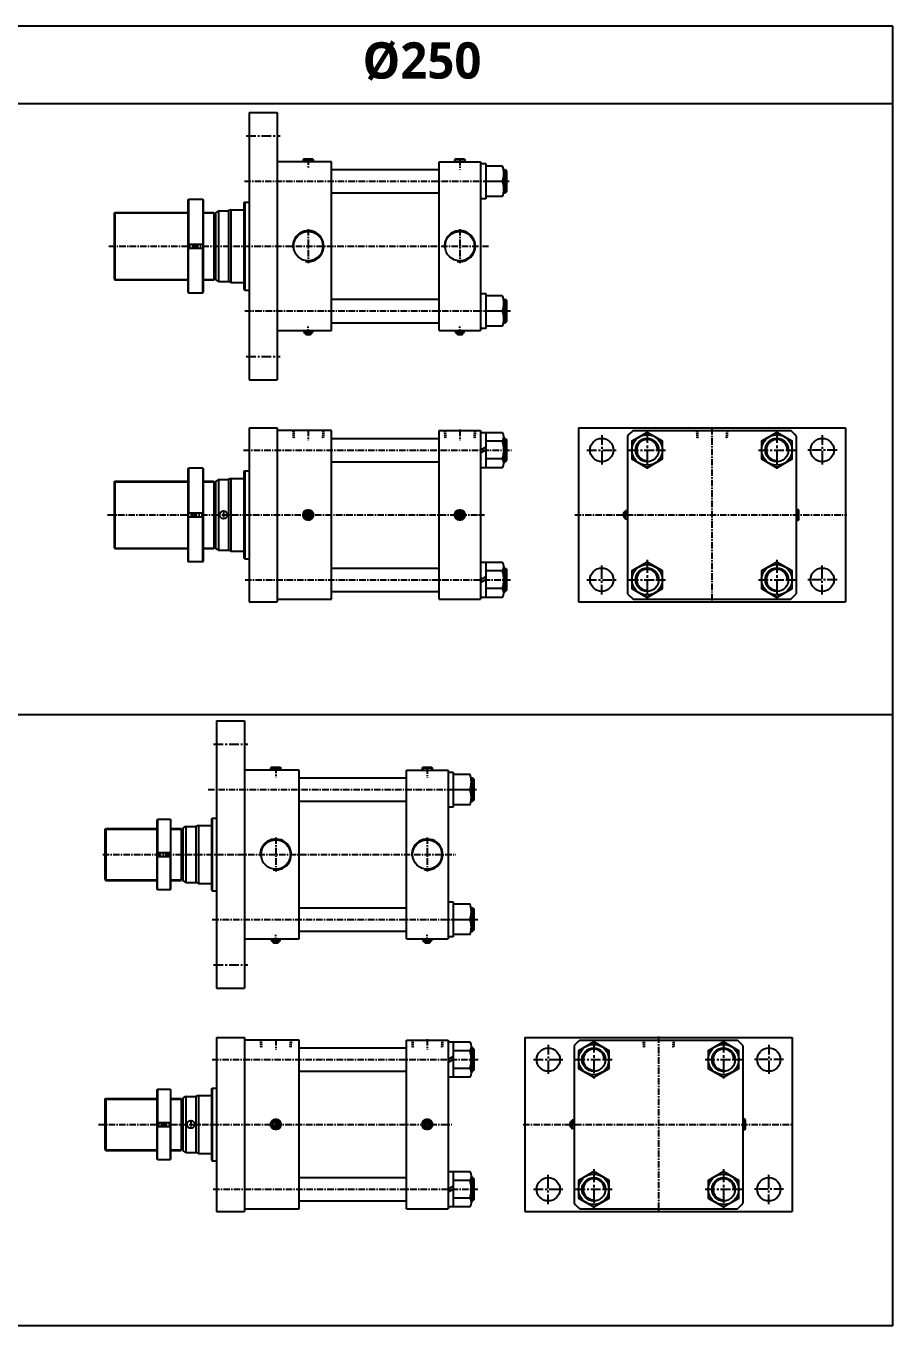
# Model space of a CAD drawing. Extents: x -819 to 8226, y -8942 to 4052.
# Drawn here: x 6555 to 8226, y 0 to 2506 of the extents above; entities that cross this region are included whole.
import ezdxf

# ---------------------------------------------------------------- set-up
doc = ezdxf.new("R2010")
doc.units = 0
doc.header["$LTSCALE"] = 10
doc.header["$MEASUREMENT"] = 0
for name, pattern in [('CENTER', [2, 1.25, -0.25, 0.25, -0.25]), ('CENTERX2', [4, 2.5, -0.5, 0.5, -0.5]), ('HIDDEN', [0.375, 0.25, -0.125])]:
    doc.linetypes.add(name, pattern=pattern)
doc.layers.get('0').update_dxf_attribs({"linetype": 'CONTINUOUS'})
doc.layers.get('DEFPOINTS').update_dxf_attribs({"linetype": 'CONTINUOUS'})
for name, color, linetype in [('CEN', 1, 'CENTERX2'), ('DIM', 2, 'CONTINUOUS'), ('ML', 7, 'CONTINUOUS')]:
    doc.layers.add(name, color=color, linetype=linetype)
doc.styles.add('문자', font='romans.shx')

msp = doc.modelspace()

# ---------------------------------------------------------------- linework, layer by layer
for p, q in [((8226, 2505.7), (0, 2505.7)), ((8226, 0), (8226, 2505.7)), ((8226, 2355.7), (0, 2355.7)), ((8226, 1177.9), (0, 1177.9)), ((8226, 0), (0, 0))]:
    msp.add_line(p, q)
at = {"layer": 'CEN', "color": 1, "linetype": 'CENTER', "ltscale": 1.5}
for p, q in [((6979.3, 2293.9), (7045.3, 2293.9)), ((6979.3, 1868.9), (7045.3, 1868.9)), ((7664.7, 1716.9), (7664.7, 1659.9)), ((8089.7, 1716.9), (8089.7, 1659.9)), ((7636.2, 1688.4), (7693.2, 1688.4)), ((7716.8, 1688.4), (7787.6, 1688.4)), ((7966.8, 1688.4), (8037.6, 1688.4)), ((8118.2, 1688.4), (8061.2, 1688.4)), ((7664.7, 1409.9), (7664.7, 1466.9)), ((8089.7, 1409.9), (8089.7, 1466.9)), ((7636.2, 1438.4), (7693.2, 1438.4)), ((7716.8, 1438.4), (7787.6, 1438.4)), ((7966.8, 1438.4), (8037.6, 1438.4)), ((8118.2, 1438.4), (8061.2, 1438.4)), ((6916.6, 1121.3), (6982.6, 1121.3)), ((6916.6, 696.3), (6982.6, 696.3)), ((7561.8, 542), (7561.8, 485)), ((7986.8, 542), (7986.8, 485)), ((7533.3, 513.5), (7590.3, 513.5)), ((7613.9, 513.5), (7684.8, 513.5)), ((7863.9, 513.5), (7934.8, 513.5)), ((8015.3, 513.5), (7958.3, 513.5)), ((7561.8, 235), (7561.8, 292)), ((7986.8, 235), (7986.8, 292)), ((7533.3, 263.5), (7590.3, 263.5)), ((7613.9, 263.5), (7684.8, 263.5)), ((7863.9, 263.5), (7934.8, 263.5)), ((8015.3, 263.5), (7958.3, 263.5))]:
    msp.add_line(p, q, dxfattribs=at)
at = {"layer": 'CEN', "color": 1, "linetype": 'CENTER', "ltscale": 2}
for p, q in [((7752.2, 1727), (7752.2, 1649.8)), ((8002.2, 1727), (8002.2, 1649.8)), ((7752.2, 1477), (7752.2, 1399.8)), ((8002.2, 1477), (8002.2, 1399.8)), ((7649.3, 552.1), (7649.3, 474.9)), ((7899.3, 552.1), (7899.3, 474.9)), ((7649.3, 302.1), (7649.3, 224.9)), ((7899.3, 302.1), (7899.3, 224.9))]:
    msp.add_line(p, q, dxfattribs=at)
at = {"layer": 'DEFPOINTS', "color": 0, "linetype": 'ByBlock'}
for p in [(6985.3, 1730.9), (6922.6, 556)]:
    msp.add_point(p, dxfattribs=at)
at = {"layer": 'DIM'}
for p, q in [((7481.3, 2226.6), (7476, 2226.6)), ((7481.3, 2186.1), (7476, 2186.1)), ((7481.3, 1976.6), (7476, 1976.6)), ((7481.3, 1936.1), (7476, 1936.1)), ((7481.3, 1708.6), (7476.3, 1708.6)), ((7441.3, 1694.2), (7431.3, 1688.4)), ((7441.3, 1688.4), (7431.3, 1682.6)), ((7481.3, 1668.1), (7476.3, 1668.1)), ((7481.3, 1458.6), (7476.3, 1458.6)), ((7441.3, 1444.2), (7431.3, 1438.4)), ((7441.3, 1438.4), (7431.3, 1432.6)), ((7481.3, 1418.1), (7476.3, 1418.1)), ((7418.6, 1054.1), (7413.3, 1054.1)), ((7418.6, 1013.6), (7413.3, 1013.6)), ((7418.6, 804.1), (7413.3, 804.1)), ((7418.6, 763.6), (7413.3, 763.6)), ((7418.6, 533.8), (7413.6, 533.8)), ((7378.6, 519.3), (7368.6, 513.5)), ((7378.6, 513.5), (7368.6, 507.7)), ((7418.6, 493.3), (7413.6, 493.3)), ((7418.6, 283.8), (7413.6, 283.8)), ((7378.6, 269.3), (7368.6, 263.5)), ((7378.6, 263.5), (7368.6, 257.7)), ((7418.6, 243.3), (7413.6, 243.3))]:
    msp.add_line(p, q, dxfattribs=at)
for centre in [(7752.2, 1688.4), (8002.2, 1688.4), (7752.2, 1438.4), (8002.2, 1438.4), (7649.3, 513.5), (7899.3, 513.5), (7649.3, 263.5), (7899.3, 263.5)]:
    msp.add_arc(centre, 20.2, 356.0356, 273.9644, dxfattribs=at)
at = {"layer": 'ML'}
for p, q in [((6985.3, 2338.9), (6985.3, 1823.9)), ((6985.3, 2338.9), (7039.3, 2338.9)), ((7039.3, 2338.9), (7039.3, 1823.9)), ((7144.3, 2243.9), (7039.3, 2243.9)), ((7090.3, 2248.9), (7089.3, 2247.9)), ((7109.3, 2247.9), (7089.3, 2247.9)), ((7089.3, 2247.9), (7089.3, 2243.9)), ((7108.3, 2248.9), (7090.3, 2248.9)), ((7108.3, 2248.9), (7109.3, 2247.9)), ((7109.3, 2243.9), (7109.3, 2247.9)), ((7144.3, 1918.9), (7144.3, 2243.9)), ((7351.3, 1918.9), (7351.3, 2243.9)), ((7351.3, 2243.9), (7431.3, 2243.9)), ((7382.3, 2248.9), (7381.3, 2247.9)), ((7401.3, 2247.9), (7381.3, 2247.9)), ((7381.3, 2247.9), (7381.3, 2243.9)), ((7400.3, 2248.9), (7382.3, 2248.9)), ((7400.3, 2248.9), (7401.3, 2247.9)), ((7401.3, 2243.9), (7401.3, 2247.9)), ((7431.3, 2243.9), (7431.3, 1918.9)), ((7431.3, 2240.4), (7441.3, 2240.4)), ((7441.3, 2240.4), (7441.3, 2172.4)), ((7473.8, 2235.8), (7441.3, 2235.8)), ((7441.3, 2206.4), (7473.8, 2206.4)), ((7475.6, 2228.9), (7479.1, 2228.9)), ((7476.3, 2221.1), (7476.3, 2191.6)), ((7479.1, 2228.9), (7479.1, 2183.9)), ((7479.1, 2228.9), (7481.3, 2226.6)), ((7481.3, 2226.6), (7481.3, 2186.1)), ((7475.6, 2183.9), (7479.1, 2183.9)), ((7481.3, 2186.1), (7479.1, 2183.9)), ((6867.4, 2170.4), (6868.4, 2171.4)), ((6867.4, 2170.4), (6867.4, 1992.4)), ((6868.4, 2171.4), (6868.4, 2085.4)), ((6896.4, 2171.4), (6868.4, 2171.4)), ((6896.4, 2171.4), (6896.4, 2085.4)), ((6896.4, 2171.4), (6897.4, 2170.4)), ((6897.4, 1992.4), (6897.4, 2170.4)), ((6975.3, 2164.9), (6976.8, 2166.4)), ((6975.3, 2164.9), (6975.3, 1997.9)), ((6976.8, 2166.4), (6976.8, 1996.4)), ((6976.8, 2166.4), (6985.3, 2166.4)), ((7441.3, 2172.4), (7431.3, 2172.4)), ((7473.8, 2176.9), (7441.3, 2176.9)), ((6725.3, 2144.9), (6726.8, 2146.4)), ((6725.3, 2144.9), (6725.3, 2017.9)), ((6726.8, 2146.4), (6726.8, 2016.4)), ((6917.3, 2146.4), (6917.3, 2016.4)), ((6917.3, 2144.9), (6920.3, 2144.9)), ((6926.3, 2149.4), (6920.3, 2145.9)), ((6920.3, 2145.9), (6920.3, 2016.8)), ((6926.3, 2149.4), (6926.3, 2013.4)), ((6950.3, 2151.4), (6945.3, 2149.4)), ((6945.3, 2149.4), (6945.3, 2013.4)), ((6950.3, 2151.4), (6950.3, 2011.4)), ((6867.4, 2085.4), (6897.4, 2085.4)), ((6867.4, 2077.4), (6897.4, 2077.4)), ((6868.4, 1991.4), (6868.4, 2077.4)), ((6896.4, 1991.4), (6896.4, 2077.4)), ((6725.3, 2017.9), (6726.8, 2016.4)), ((6917.3, 2017.9), (6920.3, 2017.9)), ((6926.3, 2013.4), (6920.3, 2016.8)), ((6950.3, 2011.4), (6945.3, 2013.4)), ((6867.4, 1992.4), (6868.4, 1991.4)), ((6868.4, 1991.4), (6896.4, 1991.4)), ((6896.4, 1991.4), (6897.4, 1992.4)), ((6975.3, 1997.9), (6976.8, 1996.4)), ((6976.8, 1996.4), (6985.3, 1996.4)), ((7431.3, 1990.4), (7441.3, 1990.4)), ((7441.3, 1990.4), (7441.3, 1922.4)), ((7473.8, 1985.8), (7441.3, 1985.8)), ((7441.3, 1956.4), (7473.8, 1956.4)), ((7475.6, 1978.9), (7479.1, 1978.9)), ((7476.3, 1971.1), (7476.3, 1941.6)), ((7479.1, 1978.9), (7479.1, 1933.9)), ((7479.1, 1978.9), (7481.3, 1976.6)), ((7481.3, 1976.6), (7481.3, 1936.1)), ((7475.6, 1933.9), (7479.1, 1933.9)), ((7481.3, 1936.1), (7479.1, 1933.9)), ((7039.3, 1918.9), (7144.3, 1918.9)), ((7091.3, 1918.9), (7091.3, 1914.9)), ((7091.3, 1914.9), (7098, 1914.9)), ((7092.3, 1913.9), (7091.3, 1914.9)), ((7092.3, 1913.9), (7106.3, 1913.9)), ((7094.3, 1913.9), (7094.3, 1911.9)), ((7095.3, 1910.9), (7094.3, 1911.9)), ((7094.3, 1911.9), (7104.3, 1911.9)), ((7095.3, 1910.9), (7103.3, 1910.9)), ((7098, 1913.9), (7098, 1918.9)), ((7100.6, 1913.9), (7100.6, 1918.9)), ((7107.3, 1914.9), (7100.6, 1914.9)), ((7103.3, 1910.9), (7104.3, 1911.9)), ((7104.3, 1913.9), (7104.3, 1911.9)), ((7106.3, 1913.9), (7107.3, 1914.9)), ((7107.3, 1918.9), (7107.3, 1914.9)), ((7351.3, 1918.9), (7431.3, 1918.9)), ((7383.3, 1918.9), (7383.3, 1914.9)), ((7384.3, 1913.9), (7383.3, 1914.9)), ((7383.3, 1914.9), (7390, 1914.9)), ((7384.3, 1913.9), (7398.3, 1913.9)), ((7386.3, 1913.9), (7386.3, 1911.9)), ((7386.3, 1911.9), (7396.3, 1911.9)), ((7387.3, 1910.9), (7386.3, 1911.9)), ((7387.3, 1910.9), (7395.3, 1910.9)), ((7390, 1913.9), (7390, 1918.9)), ((7392.6, 1913.9), (7392.6, 1918.9)), ((7399.3, 1914.9), (7392.6, 1914.9)), ((7395.3, 1910.9), (7396.3, 1911.9)), ((7396.3, 1913.9), (7396.3, 1911.9)), ((7398.3, 1913.9), (7399.3, 1914.9)), ((7399.3, 1918.9), (7399.3, 1914.9)), ((7441.3, 1922.4), (7431.3, 1922.4)), ((7473.8, 1926.9), (7441.3, 1926.9)), ((6985.3, 1823.9), (7039.3, 1823.9)), ((6985.3, 1730.9), (6985.3, 1395.9)), ((6985.3, 1730.9), (7039.3, 1730.9)), ((7039.3, 1730.9), (7039.3, 1395.9)), ((7619.7, 1730.9), (8134.7, 1730.9)), ((7619.7, 1730.9), (7619.7, 1395.9)), ((8134.7, 1730.9), (8134.7, 1395.9)), ((7144.3, 1725.9), (7039.3, 1725.9)), ((7144.3, 1725.9), (7039.3, 1725.9)), ((7144.3, 1400.9), (7144.3, 1725.9)), ((7351.3, 1400.9), (7351.3, 1725.9)), ((7351.3, 1725.9), (7431.3, 1725.9)), ((7431.3, 1725.9), (7431.3, 1400.9)), ((7431.3, 1722.4), (7473.8, 1722.4)), ((7441.3, 1722.4), (7441.3, 1654.4)), ((7473.8, 1705.4), (7441.3, 1705.4)), ((7476.3, 1713.9), (7476.3, 1662.9)), ((7476.3, 1710.9), (7479.1, 1710.9)), ((7479.1, 1710.9), (7479.1, 1665.9)), ((7479.1, 1710.9), (7481.3, 1708.6)), ((7481.3, 1708.6), (7481.3, 1668.1)), ((7714.7, 1715.4), (7714.7, 1411.4)), ((7725.2, 1725.9), (8029.2, 1725.9)), ((8039.7, 1715.4), (8039.7, 1411.4)), ((7473.8, 1654.4), (7431.3, 1654.4)), ((7473.8, 1671.4), (7441.3, 1671.4)), ((7476.3, 1665.9), (7479.1, 1665.9)), ((7481.3, 1668.1), (7479.1, 1665.9)), ((6867.4, 1652.4), (6868.4, 1653.4)), ((6867.4, 1652.4), (6867.4, 1474.4)), ((6896.4, 1653.4), (6868.4, 1653.4)), ((6868.4, 1653.4), (6868.4, 1567.4)), ((6896.4, 1653.4), (6897.4, 1652.4)), ((6896.4, 1653.4), (6896.4, 1567.4)), ((6897.4, 1474.4), (6897.4, 1652.4)), ((6926.3, 1631.4), (6920.3, 1627.9)), ((6926.3, 1631.4), (6926.3, 1495.4)), ((6950.3, 1633.4), (6945.3, 1631.4)), ((6945.3, 1631.4), (6945.3, 1495.4)), ((6950.3, 1633.4), (6950.3, 1493.4)), ((6975.3, 1646.9), (6976.8, 1648.4)), ((6975.3, 1646.9), (6975.3, 1479.9)), ((6976.8, 1648.4), (6976.8, 1478.4)), ((6976.8, 1648.4), (6985.3, 1648.4)), ((6725.3, 1626.9), (6726.8, 1628.4)), ((6725.3, 1626.9), (6725.3, 1499.9)), ((6726.8, 1628.4), (6726.8, 1498.4)), ((6917.3, 1628.4), (6917.3, 1498.4)), ((6917.3, 1626.9), (6920.3, 1626.9)), ((6920.3, 1627.9), (6920.3, 1498.8)), ((6867.4, 1567.4), (6897.4, 1567.4)), ((6867.4, 1559.4), (6897.4, 1559.4)), ((6868.4, 1473.4), (6868.4, 1559.4)), ((6896.4, 1473.4), (6896.4, 1559.4)), ((7098, 1571.3), (7091.4, 1564.7)), ((7091.4, 1562.1), (7098, 1555.5)), ((7100.6, 1571.3), (7107.2, 1564.7)), ((7107.2, 1562.1), (7100.6, 1555.5)), ((7390, 1571.3), (7383.4, 1564.7)), ((7383.4, 1562.1), (7390, 1555.5)), ((7392.6, 1571.3), (7399.2, 1564.7)), ((7399.2, 1562.1), (7392.6, 1555.5)), ((7706.7, 1567.4), (7707.7, 1568.4)), ((7706.7, 1567.4), (7706.7, 1559.4)), ((7706.7, 1559.4), (7707.7, 1558.4)), ((7707.7, 1568.4), (7707.7, 1558.4)), ((7709.7, 1568.4), (7707.7, 1568.4)), ((7709.7, 1558.4), (7707.7, 1558.4)), ((7709.7, 1570.4), (7710.7, 1571.4)), ((7709.7, 1570.4), (7709.7, 1556.4)), ((7709.7, 1564.7), (7714.7, 1564.7)), ((7709.7, 1562.1), (7714.7, 1562.1)), ((7709.7, 1556.4), (7710.7, 1555.4)), ((7710.7, 1571.4), (7710.7, 1564.7)), ((7714.7, 1571.4), (7710.7, 1571.4)), ((7710.7, 1555.4), (7710.7, 1562.1)), ((7714.7, 1555.4), (7710.7, 1555.4)), ((8043.7, 1573.4), (8039.7, 1573.4)), ((8043.7, 1553.4), (8043.7, 1573.4)), ((8044.7, 1572.4), (8043.7, 1573.4)), ((8044.7, 1554.4), (8043.7, 1553.4)), ((8044.7, 1554.4), (8044.7, 1572.4)), ((8039.7, 1553.4), (8043.7, 1553.4)), ((6725.3, 1499.9), (6726.8, 1498.4)), ((6917.3, 1499.9), (6920.3, 1499.9)), ((6926.3, 1495.4), (6920.3, 1498.8)), ((6950.3, 1493.4), (6945.3, 1495.4)), ((6975.3, 1479.9), (6976.8, 1478.4)), ((6976.8, 1478.4), (6985.3, 1478.4)), ((6867.4, 1474.4), (6868.4, 1473.4)), ((6868.4, 1473.4), (6896.4, 1473.4)), ((6896.4, 1473.4), (6897.4, 1474.4)), ((7431.3, 1472.4), (7473.8, 1472.4)), ((7441.3, 1472.4), (7441.3, 1404.4)), ((7473.8, 1455.4), (7441.3, 1455.4)), ((7476.3, 1463.9), (7476.3, 1412.9)), ((7476.3, 1460.9), (7479.1, 1460.9)), ((7479.1, 1460.9), (7479.1, 1415.9)), ((7479.1, 1460.9), (7481.3, 1458.6)), ((7481.3, 1458.6), (7481.3, 1418.1)), ((7473.8, 1404.4), (7431.3, 1404.4)), ((7473.8, 1421.4), (7441.3, 1421.4)), ((7476.3, 1415.9), (7479.1, 1415.9)), ((7481.3, 1418.1), (7479.1, 1415.9)), ((6985.3, 1395.9), (7039.3, 1395.9)), ((7039.3, 1400.9), (7144.3, 1400.9)), ((7351.3, 1400.9), (7431.3, 1400.9)), ((7619.7, 1395.9), (8134.7, 1395.9)), ((7725.2, 1400.9), (8029.2, 1400.9)), ((6922.6, 1166.3), (6922.6, 651.3)), ((6922.6, 1166.3), (6976.6, 1166.3)), ((6976.6, 1166.3), (6976.6, 651.3)), ((7081.6, 1071.3), (6976.6, 1071.3)), ((7027.6, 1076.3), (7026.6, 1075.3)), ((7046.6, 1075.3), (7026.6, 1075.3)), ((7026.6, 1075.3), (7026.6, 1071.3)), ((7045.6, 1076.3), (7027.6, 1076.3)), ((7045.6, 1076.3), (7046.6, 1075.3)), ((7046.6, 1071.3), (7046.6, 1075.3)), ((7081.6, 746.3), (7081.6, 1071.3)), ((7288.6, 746.3), (7288.6, 1071.3)), ((7288.6, 1071.3), (7368.6, 1071.3)), ((7319.6, 1076.3), (7318.6, 1075.3)), ((7338.6, 1075.3), (7318.6, 1075.3)), ((7318.6, 1075.3), (7318.6, 1071.3)), ((7337.6, 1076.3), (7319.6, 1076.3)), ((7337.6, 1076.3), (7338.6, 1075.3)), ((7338.6, 1071.3), (7338.6, 1075.3)), ((7368.6, 1071.3), (7368.6, 746.3)), ((7368.6, 1067.8), (7378.6, 1067.8)), ((7378.6, 1067.8), (7378.6, 999.8)), ((7411.1, 1063.2), (7378.6, 1063.2)), ((7412.9, 1056.3), (7416.4, 1056.3)), ((7416.4, 1056.3), (7416.4, 1011.3)), ((7416.4, 1056.3), (7418.6, 1054.1)), ((7418.6, 1054.1), (7418.6, 1013.6)), ((7378.6, 1033.8), (7411.1, 1033.8)), ((7413.6, 1048.5), (7413.6, 1019.1)), ((7411.1, 1004.4), (7378.6, 1004.4)), ((7412.9, 1011.3), (7416.4, 1011.3)), ((7418.6, 1013.6), (7416.4, 1011.3)), ((6912.6, 977.3), (6914.1, 978.8)), ((6912.6, 977.3), (6912.6, 840.3)), ((6914.1, 978.8), (6914.1, 838.8)), ((6914.1, 978.8), (6922.6, 978.8)), ((7378.6, 999.8), (7368.6, 999.8)), ((6707.6, 957.3), (6709.1, 958.8)), ((6707.6, 957.3), (6707.6, 860.3)), ((6709.1, 958.8), (6709.1, 858.8)), ((6807.7, 975.3), (6808.7, 976.3)), ((6807.7, 975.3), (6807.7, 842.3)), ((6808.7, 976.3), (6808.7, 912.8)), ((6833.7, 976.3), (6808.7, 976.3)), ((6833.7, 976.3), (6833.7, 912.8)), ((6833.7, 976.3), (6834.7, 975.3)), ((6834.7, 842.3), (6834.7, 975.3)), ((6854.6, 958.8), (6854.6, 858.8)), ((6854.6, 957.3), (6857.6, 957.3)), ((6863.6, 962.8), (6857.6, 959.3)), ((6857.6, 959.3), (6857.6, 858.3)), ((6863.6, 962.8), (6863.6, 854.8)), ((6887.6, 964.8), (6882.6, 962.8)), ((6882.6, 962.8), (6882.6, 854.8)), ((6887.6, 964.8), (6887.6, 852.8)), ((6807.7, 912.8), (6834.7, 912.8)), ((6807.7, 904.8), (6834.7, 904.8)), ((6808.7, 841.3), (6808.7, 904.8)), ((6833.7, 841.3), (6833.7, 904.8)), ((6707.6, 860.3), (6709.1, 858.8)), ((6854.6, 860.3), (6857.6, 860.3)), ((6863.6, 854.8), (6857.6, 858.3)), ((6887.6, 852.8), (6882.6, 854.8)), ((6808.7, 841.3), (6807.7, 842.3)), ((6808.7, 841.3), (6833.7, 841.3)), ((6833.7, 841.3), (6834.7, 842.3)), ((6912.6, 840.3), (6914.1, 838.8)), ((6914.1, 838.8), (6922.6, 838.8)), ((7368.6, 817.8), (7378.6, 817.8)), ((7378.6, 817.8), (7378.6, 749.8)), ((7411.1, 813.2), (7378.6, 813.2)), ((7412.9, 806.3), (7416.4, 806.3)), ((7416.4, 806.3), (7416.4, 761.3)), ((7416.4, 806.3), (7418.6, 804.1)), ((7418.6, 804.1), (7418.6, 763.6)), ((7378.6, 783.8), (7411.1, 783.8)), ((7413.6, 798.5), (7413.6, 769.1)), ((7411.1, 754.4), (7378.6, 754.4)), ((7412.9, 761.3), (7416.4, 761.3)), ((7418.6, 763.6), (7416.4, 761.3)), ((6976.6, 746.3), (7081.6, 746.3)), ((7028.6, 746.3), (7028.6, 742.3)), ((7028.6, 742.3), (7035.3, 742.3)), ((7029.6, 741.3), (7028.6, 742.3)), ((7029.6, 741.3), (7043.6, 741.3)), ((7031.6, 741.3), (7031.6, 739.3)), ((7032.6, 738.3), (7031.6, 739.3)), ((7031.6, 739.3), (7041.6, 739.3)), ((7032.6, 738.3), (7040.6, 738.3)), ((7035.3, 741.3), (7035.3, 746.3)), ((7037.9, 741.3), (7037.9, 746.3)), ((7044.6, 742.3), (7037.9, 742.3)), ((7040.6, 738.3), (7041.6, 739.3)), ((7041.6, 741.3), (7041.6, 739.3)), ((7043.6, 741.3), (7044.6, 742.3)), ((7044.6, 746.3), (7044.6, 742.3)), ((7288.6, 746.3), (7368.6, 746.3)), ((7320.6, 746.3), (7320.6, 742.3)), ((7321.6, 741.3), (7320.6, 742.3)), ((7320.6, 742.3), (7327.3, 742.3)), ((7321.6, 741.3), (7335.6, 741.3)), ((7323.6, 741.3), (7323.6, 739.3)), ((7323.6, 739.3), (7333.6, 739.3)), ((7324.6, 738.3), (7323.6, 739.3)), ((7324.6, 738.3), (7332.6, 738.3)), ((7327.3, 741.3), (7327.3, 746.3)), ((7329.9, 741.3), (7329.9, 746.3)), ((7336.6, 742.3), (7329.9, 742.3)), ((7332.6, 738.3), (7333.6, 739.3)), ((7333.6, 741.3), (7333.6, 739.3)), ((7335.6, 741.3), (7336.6, 742.3)), ((7336.6, 746.3), (7336.6, 742.3)), ((7378.6, 749.8), (7368.6, 749.8)), ((6922.6, 651.3), (6976.6, 651.3)), ((6922.6, 556), (6922.6, 221)), ((6922.6, 556), (6976.6, 556)), ((6976.6, 556), (6976.6, 221)), ((7516.8, 556), (8031.8, 556)), ((7516.8, 556), (7516.8, 221)), ((8031.8, 556), (8031.8, 221)), ((7081.6, 551), (6976.6, 551)), ((7081.6, 551), (6976.6, 551)), ((7081.6, 226), (7081.6, 551)), ((7288.6, 226), (7288.6, 551)), ((7288.6, 551), (7368.6, 551)), ((7368.6, 551), (7368.6, 226)), ((7368.6, 547.5), (7411.1, 547.5)), ((7378.6, 547.5), (7378.6, 479.5)), ((7411.1, 530.5), (7378.6, 530.5)), ((7413.6, 539), (7413.6, 488)), ((7413.6, 536), (7416.4, 536)), ((7416.4, 536), (7416.4, 491)), ((7416.4, 536), (7418.6, 533.8)), ((7418.6, 533.8), (7418.6, 493.3)), ((7611.8, 540.5), (7611.8, 236.5)), ((7622.3, 551), (7926.3, 551)), ((7936.8, 540.5), (7936.8, 236.5)), ((7411.1, 479.5), (7368.6, 479.5)), ((7411.1, 496.5), (7378.6, 496.5)), ((7413.6, 491), (7416.4, 491)), ((7418.6, 493.3), (7416.4, 491)), ((6807.7, 455), (6808.7, 456)), ((6807.7, 455), (6807.7, 322)), ((6808.7, 456), (6808.7, 392.5)), ((6833.7, 456), (6808.7, 456)), ((6833.7, 456), (6833.7, 392.5)), ((6833.7, 456), (6834.7, 455)), ((6834.7, 322), (6834.7, 455)), ((6912.6, 457), (6914.1, 458.5)), ((6912.6, 457), (6912.6, 320)), ((6914.1, 458.5), (6914.1, 318.5)), ((6914.1, 458.5), (6922.6, 458.5)), ((6707.6, 437), (6709.1, 438.5)), ((6707.6, 437), (6707.6, 340)), ((6709.1, 438.5), (6709.1, 338.5)), ((6854.6, 438.5), (6854.6, 338.5)), ((6854.6, 437), (6857.6, 437)), ((6863.6, 442.5), (6857.6, 439)), ((6857.6, 439), (6857.6, 338)), ((6863.6, 442.5), (6863.6, 334.5)), ((6887.6, 444.5), (6882.6, 442.5)), ((6882.6, 442.5), (6882.6, 334.5)), ((6887.6, 444.5), (6887.6, 332.5)), ((6807.7, 392.5), (6834.7, 392.5)), ((6807.7, 384.5), (6834.7, 384.5)), ((6808.7, 321), (6808.7, 384.5)), ((6833.7, 321), (6833.7, 384.5)), ((7035.3, 396.4), (7028.7, 389.8)), ((7028.7, 387.2), (7035.3, 380.6)), ((7037.9, 396.4), (7044.5, 389.8)), ((7044.5, 387.2), (7037.9, 380.6)), ((7327.3, 396.4), (7320.7, 389.8)), ((7320.7, 387.2), (7327.3, 380.6)), ((7329.9, 396.4), (7336.5, 389.8)), ((7336.5, 387.2), (7329.9, 380.6)), ((7603.8, 392.5), (7604.8, 393.5)), ((7603.8, 392.5), (7603.8, 384.5)), ((7603.8, 384.5), (7604.8, 383.5)), ((7604.8, 393.5), (7604.8, 383.5)), ((7606.8, 393.5), (7604.8, 393.5)), ((7606.8, 383.5), (7604.8, 383.5)), ((7606.8, 395.5), (7607.8, 396.5)), ((7606.8, 395.5), (7606.8, 381.5)), ((7606.8, 389.8), (7611.8, 389.8)), ((7606.8, 387.2), (7611.8, 387.2)), ((7606.8, 381.5), (7607.8, 380.5)), ((7607.8, 396.5), (7607.8, 389.8)), ((7611.8, 396.5), (7607.8, 396.5)), ((7607.8, 380.5), (7607.8, 387.2)), ((7611.8, 380.5), (7607.8, 380.5)), ((7940.8, 398.5), (7936.8, 398.5)), ((7936.8, 378.5), (7940.8, 378.5)), ((7940.8, 378.5), (7940.8, 398.5)), ((7941.8, 397.5), (7940.8, 398.5)), ((7941.8, 379.5), (7940.8, 378.5)), ((7941.8, 379.5), (7941.8, 397.5)), ((6707.6, 340), (6709.1, 338.5)), ((6854.6, 340), (6857.6, 340)), ((6863.6, 334.5), (6857.6, 338)), ((6887.6, 332.5), (6882.6, 334.5)), ((6808.7, 321), (6807.7, 322)), ((6808.7, 321), (6833.7, 321)), ((6833.7, 321), (6834.7, 322)), ((6912.6, 320), (6914.1, 318.5)), ((6914.1, 318.5), (6922.6, 318.5)), ((7368.6, 297.5), (7411.1, 297.5)), ((7378.6, 297.5), (7378.6, 229.5)), ((7411.1, 280.5), (7378.6, 280.5)), ((7413.6, 289), (7413.6, 238)), ((7413.6, 286), (7416.4, 286)), ((7416.4, 286), (7416.4, 241)), ((7416.4, 286), (7418.6, 283.8)), ((7418.6, 283.8), (7418.6, 243.3)), ((6976.6, 226), (7081.6, 226)), ((7288.6, 226), (7368.6, 226)), ((7411.1, 229.5), (7368.6, 229.5)), ((7411.1, 246.5), (7378.6, 246.5)), ((7413.6, 241), (7416.4, 241)), ((7418.6, 243.3), (7416.4, 241)), ((7622.3, 226), (7926.3, 226)), ((6922.6, 221), (6976.6, 221)), ((7516.8, 221), (8031.8, 221))]:
    msp.add_line(p, q, dxfattribs=at)
at = {"layer": 'ML', "color": 2}
for p, q in [((7089.8, 2248.4), (7089.8, 2243.9)), ((7108.8, 2243.9), (7108.8, 2248.4)), ((7381.8, 2248.4), (7381.8, 2243.9)), ((7400.8, 2243.9), (7400.8, 2248.4)), ((6725.8, 2145.4), (6867.4, 2145.4)), ((6897.4, 2145.4), (6917.3, 2145.4)), ((6725.8, 2017.4), (6867.4, 2017.4)), ((6897.4, 2017.4), (6917.3, 2017.4)), ((7094.8, 1913.9), (7094.8, 1911.4)), ((7103.8, 1913.9), (7103.8, 1911.4)), ((7386.8, 1913.9), (7386.8, 1911.4)), ((7395.8, 1913.9), (7395.8, 1911.4)), ((6725.8, 1627.4), (6867.4, 1627.4)), ((6897.4, 1627.4), (6917.3, 1627.4)), ((7709.7, 1567.9), (7707.2, 1567.9)), ((7709.7, 1558.9), (7707.2, 1558.9)), ((8044.2, 1572.9), (8039.7, 1572.9)), ((8039.7, 1553.9), (8044.2, 1553.9)), ((6725.8, 1499.4), (6867.4, 1499.4)), ((6897.4, 1499.4), (6917.3, 1499.4)), ((7027.1, 1075.8), (7027.1, 1071.3)), ((7046.1, 1071.3), (7046.1, 1075.8)), ((7319.1, 1075.8), (7319.1, 1071.3)), ((7338.1, 1071.3), (7338.1, 1075.8)), ((6708.1, 957.8), (6807.7, 957.8)), ((6834.7, 957.8), (6854.6, 957.8)), ((6708.1, 859.8), (6807.7, 859.8)), ((6834.7, 859.8), (6854.6, 859.8)), ((7032.1, 741.3), (7032.1, 738.8)), ((7041.1, 741.3), (7041.1, 738.8)), ((7324.1, 741.3), (7324.1, 738.8)), ((7333.1, 741.3), (7333.1, 738.8)), ((6708.1, 437.5), (6807.7, 437.5)), ((6834.7, 437.5), (6854.6, 437.5)), ((7606.8, 393), (7604.3, 393)), ((7606.8, 384), (7604.3, 384)), ((7941.3, 398), (7936.8, 398)), ((7936.8, 379), (7941.3, 379)), ((6708.1, 339.5), (6807.7, 339.5)), ((6834.7, 339.5), (6854.6, 339.5))]:
    msp.add_line(p, q, dxfattribs=at)
at = {"layer": 'ML', "color": 1, "linetype": 'CENTER'}
for p, q in [((7099.3, 2250.7), (7099.3, 2230.3)), ((7391.3, 2249.6), (7391.3, 2229.1)), ((6976.2, 2206.4), (7486.3, 2206.4)), ((7099.3, 2114.2), (7099.3, 2048.6)), ((7391.3, 2114.2), (7391.3, 2048.6)), ((6715.1, 2081.4), (7446.3, 2081.4)), ((6977.1, 1956.4), (7488.8, 1956.4)), ((7099.3, 1908.9), (7099.3, 1929.3)), ((7391.3, 1908.9), (7391.3, 1929.3)), ((7877.2, 1731), (7877.2, 1394.4)), ((7099.3, 1727.8), (7099.3, 1707.4)), ((7391.3, 1727.8), (7391.3, 1707.4)), ((6974.4, 1688.4), (7491, 1688.4)), ((6712.6, 1563.4), (7438.9, 1563.4)), ((6935.8, 1571.6), (6935.8, 1555.1)), ((7099.3, 1574.4), (7099.3, 1552.4)), ((7391.3, 1574.4), (7391.3, 1552.4)), ((7612.7, 1563.4), (8136.8, 1563.4)), ((6977.6, 1438.4), (7488.8, 1438.4)), ((7036.6, 1078.2), (7036.6, 1057.7)), ((7328.6, 1077), (7328.6, 1056.6)), ((6906.2, 1033.8), (7423.6, 1033.8)), ((7036.6, 941.6), (7036.6, 876)), ((7328.6, 941.6), (7328.6, 876)), ((6703.2, 908.8), (7383.6, 908.8)), ((6914.3, 783.8), (7426.1, 783.8)), ((7036.6, 736.3), (7036.6, 756.7)), ((7328.6, 736.3), (7328.6, 756.7)), ((7036.6, 552.9), (7036.6, 532.6)), ((7328.6, 552.9), (7328.6, 532.6)), ((7774.3, 558), (7774.3, 219.5)), ((6913.9, 513.5), (7428.3, 513.5)), ((6694.8, 388.5), (7376.2, 388.5)), ((6873.1, 396.8), (6873.1, 380.3)), ((7036.6, 399.5), (7036.6, 377.5)), ((7328.6, 399.5), (7328.6, 377.5)), ((7513.3, 388.5), (8033.1, 388.5)), ((6915.8, 263.5), (7426.1, 263.5))]:
    msp.add_line(p, q, dxfattribs=at)
at = {"layer": 'ML', "color": 7, "linetype": 'Continuous'}
for p, q in [((7144.3, 2228.9), (7351.3, 2228.9)), ((7144.3, 2183.9), (7351.3, 2183.9)), ((6726.8, 2146.4), (6867.4, 2146.4)), ((6897.4, 2146.4), (6917.3, 2146.4)), ((6926.3, 2149.4), (6945.3, 2149.4)), ((6950.3, 2151.4), (6975.3, 2151.4)), ((6726.8, 2016.4), (6867.4, 2016.4)), ((6897.4, 2016.4), (6917.3, 2016.4)), ((6926.3, 2013.4), (6945.3, 2013.4)), ((6950.3, 2011.4), (6975.3, 2011.4)), ((7144.3, 1978.9), (7351.3, 1978.9)), ((7144.3, 1933.9), (7351.3, 1933.9)), ((7144.3, 1710.9), (7351.3, 1710.9)), ((7144.3, 1665.9), (7351.3, 1665.9)), ((6926.3, 1631.4), (6945.3, 1631.4)), ((6950.3, 1633.4), (6975.3, 1633.4)), ((6726.8, 1628.4), (6867.4, 1628.4)), ((6897.4, 1628.4), (6917.3, 1628.4)), ((6726.8, 1498.4), (6867.4, 1498.4)), ((6897.4, 1498.4), (6917.3, 1498.4)), ((6926.3, 1495.4), (6945.3, 1495.4)), ((6950.3, 1493.4), (6975.3, 1493.4)), ((7144.3, 1460.9), (7351.3, 1460.9)), ((7144.3, 1415.9), (7351.3, 1415.9)), ((7081.6, 1056.3), (7288.6, 1056.3)), ((7081.6, 1011.3), (7288.6, 1011.3)), ((6709.1, 958.8), (6807.7, 958.8)), ((6834.7, 958.8), (6854.6, 958.8)), ((6863.6, 962.8), (6882.6, 962.8)), ((6887.6, 964.8), (6912.6, 964.8)), ((6709.1, 858.8), (6807.7, 858.8)), ((6834.7, 858.8), (6854.6, 858.8)), ((6863.6, 854.8), (6882.6, 854.8)), ((6887.6, 852.8), (6912.6, 852.8)), ((7081.6, 806.3), (7288.6, 806.3)), ((7081.6, 761.3), (7288.6, 761.3)), ((7081.6, 536), (7288.6, 536)), ((7081.6, 491), (7288.6, 491)), ((6709.1, 438.5), (6807.7, 438.5)), ((6834.7, 438.5), (6854.6, 438.5)), ((6863.6, 442.5), (6882.6, 442.5)), ((6887.6, 444.5), (6912.6, 444.5)), ((6709.1, 338.5), (6807.7, 338.5)), ((6834.7, 338.5), (6854.6, 338.5)), ((6863.6, 334.5), (6882.6, 334.5)), ((6887.6, 332.5), (6912.6, 332.5)), ((7081.6, 286), (7288.6, 286)), ((7081.6, 241), (7288.6, 241))]:
    msp.add_line(p, q, dxfattribs=at)
at = {"layer": 'ML', "color": 6, "linetype": 'HIDDEN'}
for p, q in [((7069.5, 1725.9), (7070.5, 1710.9)), ((7071, 1725.9), (7072, 1710.9)), ((7127.6, 1725.9), (7126.7, 1710.9)), ((7129.1, 1725.9), (7128.2, 1710.9)), ((7361.5, 1725.9), (7362.5, 1710.9)), ((7363, 1725.9), (7364, 1710.9)), ((7419.6, 1725.9), (7418.7, 1710.9)), ((7421.1, 1725.9), (7420.2, 1710.9)), ((7847.4, 1725.9), (7848.4, 1710.9)), ((7848.9, 1725.9), (7849.8, 1710.9)), ((7905.5, 1725.9), (7904.6, 1710.9)), ((7907, 1725.9), (7906, 1710.9)), ((7006.8, 551), (7007.8, 536)), ((7008.3, 551), (7009.2, 536)), ((7064.9, 551), (7064, 536)), ((7066.4, 551), (7065.5, 536)), ((7298.8, 551), (7299.8, 536)), ((7300.3, 551), (7301.2, 536)), ((7356.9, 551), (7356, 536)), ((7358.4, 551), (7357.5, 536)), ((7744.5, 551), (7745.5, 536)), ((7746, 551), (7746.9, 536)), ((7802.6, 551), (7801.7, 536)), ((7804.1, 551), (7803.2, 536))]:
    msp.add_line(p, q, dxfattribs=at)
at = {"layer": 'ML'}
for points in [[(7752.2, 1722.4), (7722.8, 1705.4), (7722.8, 1671.4), (7752.2, 1654.4), (7781.6, 1671.4), (7781.6, 1705.4)], [(8002.2, 1722.4), (7972.8, 1705.4), (7972.8, 1671.4), (8002.2, 1654.4), (8031.6, 1671.4), (8031.6, 1705.4)], [(7752.2, 1472.4), (7722.8, 1455.4), (7722.8, 1421.4), (7752.2, 1404.4), (7781.6, 1421.4), (7781.6, 1455.4)], [(8002.2, 1472.4), (7972.8, 1455.4), (7972.8, 1421.4), (8002.2, 1404.4), (8031.6, 1421.4), (8031.6, 1455.4)], [(7649.3, 547.5), (7619.9, 530.5), (7619.9, 496.5), (7649.3, 479.5), (7678.8, 496.5), (7678.8, 530.5)], [(7899.3, 547.5), (7869.9, 530.5), (7869.9, 496.5), (7899.3, 479.5), (7928.8, 496.5), (7928.8, 530.5)], [(7649.3, 297.5), (7619.9, 280.5), (7619.9, 246.5), (7649.3, 229.5), (7678.8, 246.5), (7678.8, 280.5)], [(7899.3, 297.5), (7869.9, 280.5), (7869.9, 246.5), (7899.3, 229.5), (7928.8, 246.5), (7928.8, 280.5)]]:
    msp.add_lwpolyline(points, close=True, dxfattribs=at)
for centre, radius in [((7099.3, 2081.4), 28.3), ((7391.3, 2081.4), 28.3), ((7664.7, 1688.4), 22.5), ((7752.2, 1688.4), 29.4), ((7752.2, 1688.4), 22.5), ((8002.2, 1688.4), 29.4), ((8002.2, 1688.4), 22.5), ((8089.7, 1688.4), 22.5), ((6935.8, 1563.4), 7.5), ((7099.3, 1563.4), 10), ((7099.3, 1563.4), 8), ((7099.3, 1563.4), 4.5), ((7391.3, 1563.4), 10), ((7391.3, 1563.4), 8), ((7391.3, 1563.4), 4.5), ((7664.7, 1438.4), 22.5), ((7752.2, 1438.4), 29.4), ((7752.2, 1438.4), 22.5), ((8002.2, 1438.4), 29.4), ((8002.2, 1438.4), 22.5), ((8089.7, 1438.4), 22.5), ((7036.6, 908.8), 28.3), ((7328.6, 908.8), 28.3), ((7561.8, 513.5), 22.5), ((7649.3, 513.5), 29.4), ((7649.3, 513.5), 22.5), ((7899.3, 513.5), 29.4), ((7899.3, 513.5), 22.5), ((7986.8, 513.5), 22.5), ((6873.1, 388.5), 7.5), ((7036.6, 388.5), 10), ((7036.6, 388.5), 8), ((7036.6, 388.5), 4.5), ((7328.6, 388.5), 10), ((7328.6, 388.5), 8), ((7328.6, 388.5), 4.5), ((7561.8, 263.5), 22.5), ((7649.3, 263.5), 29.4), ((7649.3, 263.5), 22.5), ((7899.3, 263.5), 29.4), ((7899.3, 263.5), 22.5), ((7986.8, 263.5), 22.5)]:
    msp.add_circle(centre, radius, dxfattribs=at)
for centre, radius, start, end in [((7431.7, 2221.1), 44.6, 340.7252, 19.2748), ((7431.7, 2191.6), 44.6, 340.7252, 19.2748), ((7431.7, 1971.1), 44.6, 340.7252, 19.2748), ((7431.7, 1941.6), 44.6, 340.7252, 19.2748), ((7460.6, 1713.9), 15.7, 327.2209, 32.7791), ((7417.3, 1688.4), 59, 343.2682, 16.7318), ((7877.2, 1563.4), 222.5, 133.0853, 136.9147), ((7877.2, 1563.4), 222.5, 43.0853, 46.9147), ((7460.6, 1662.9), 15.7, 327.2209, 32.7791), ((7460.6, 1463.9), 15.7, 327.2209, 32.7791), ((7417.3, 1438.4), 59, 343.2682, 16.7318), ((7460.6, 1412.9), 15.7, 327.2209, 32.7791), ((7877.2, 1563.4), 222.5, 223.0853, 226.9147), ((7877.2, 1563.4), 222.5, 313.0853, 316.9147), ((7369, 1048.5), 44.6, 340.7252, 19.2748), ((7369, 1019.1), 44.6, 340.7252, 19.2748), ((7369, 798.5), 44.6, 340.7252, 19.2748), ((7369, 769.1), 44.6, 340.7252, 19.2748), ((7397.9, 539), 15.7, 327.2209, 32.7791), ((7354.6, 513.5), 59, 343.2682, 16.7318), ((7774.3, 388.5), 222.5, 133.0853, 136.9147), ((7774.3, 388.5), 222.5, 43.0853, 46.9147), ((7397.9, 488), 15.7, 327.2209, 32.7791), ((7397.9, 289), 15.7, 327.2209, 32.7791), ((7354.6, 263.5), 59, 343.2682, 16.7318), ((7397.9, 238), 15.7, 327.2209, 32.7791), ((7774.3, 388.5), 222.5, 223.0853, 226.9147), ((7774.3, 388.5), 222.5, 313.0853, 316.9147)]:
    msp.add_arc(centre, radius, start, end, dxfattribs=at)
at = {"layer": 'ML', "color": 2}
for centre, radius, start, end in [((7099.3, 2081.4), 29.8, 260.1793, 185.8112), ((7391.3, 2081.4), 29.8, 260.1793, 185.8112), ((7099.3, 1563.4), 9.5, 261.4114, 188.1478), ((7099.3, 1563.4), 5, 257.904, 186.2569), ((7391.3, 1563.4), 9.5, 261.4114, 188.1478), ((7391.3, 1563.4), 5, 257.904, 186.2569), ((7036.6, 908.8), 29.8, 260.1793, 185.8112), ((7328.6, 908.8), 29.8, 260.1793, 185.8112), ((7036.6, 388.5), 9.5, 261.4114, 188.1478), ((7036.6, 388.5), 5, 257.904, 186.2569), ((7328.6, 388.5), 9.5, 261.4114, 188.1478), ((7328.6, 388.5), 5, 257.904, 186.2569)]:
    msp.add_arc(centre, radius, start, end, dxfattribs=at)

# ---------------------------------------------------------------- texts
at = {"insert": (7204, 2474.3), "char_height": 70, "attachment_point": 1, "style": '문자'}
msp.add_mtext_dynamic_manual_height_columns('{\\fMalgun Gothic|b1|i0|c129|p50;%%C250}', width=124.533, gutter_width=16, heights=[0], dxfattribs=at)

doc.saveas('drawing.dxf')
